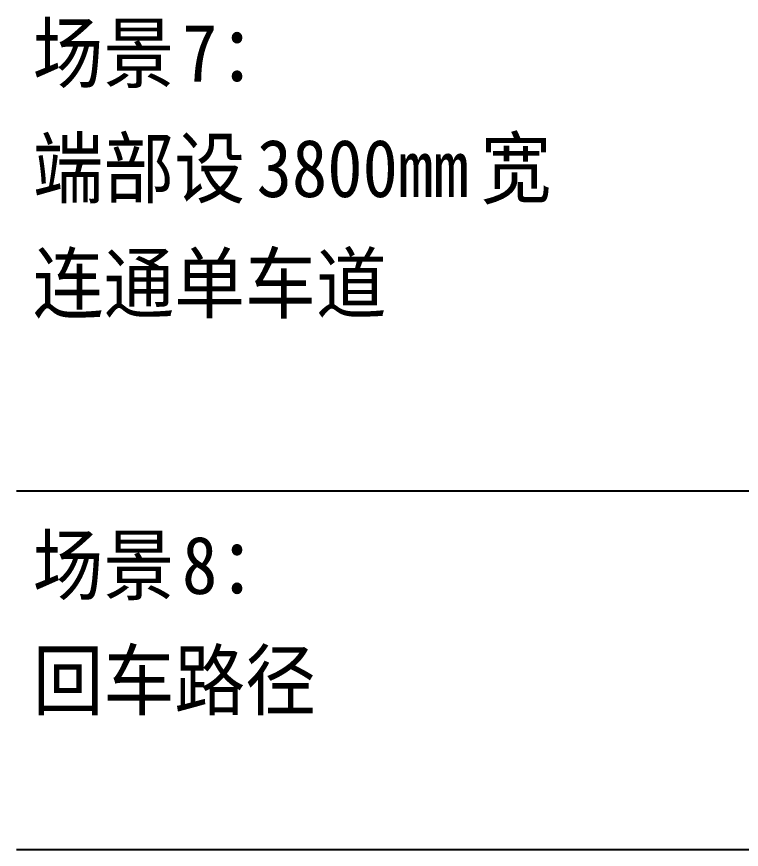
# Model space of a CAD drawing. Header units: millimetres. Extents: x 1999 to 339054, y 2304 to 409814.
# Drawn here: x 124054 to 180682, y 69814 to 134853 of the extents above; entities that cross this region are included whole.
import ezdxf

# ---------------------------------------------------------------- set-up
doc = ezdxf.new("R2010")
doc.units = ezdxf.units.MM
doc.linetypes.add('DASH', pattern=[0.35, 0.25, -0.1])
doc.layers.add('_总工室限额审核-意见及云线', color=30, linetype='DASH')
doc.styles.add('黑体', font='', dxfattribs={"width": 0.9})
doc.styles.get('黑体').set_extended_font_data('SimHei')

msp = doc.modelspace()

# ---------------------------------------------------------------- linework, layer by layer
for p, q in [((124054, 97814), (339054, 97814)), ((124054, 69814), (339054, 69814))]:
    msp.add_line(p, q)

# ---------------------------------------------------------------- texts
at = {"layer": '_总工室限额审核-意见及云线', "style": '黑体', "width": 0.9}
for s, height, p in [('场景', 4506.3, (125309, 129763)), ('7', 4506, (136974, 129763)), ('：', 4506, (139891, 129763)), ('端部设', 4506.3, (125309, 120763)), ('宽', 4506, (160306, 120763)), ('3800mm', 4506.3, (142807, 120763)), ('连通单车道', 4506.3, (125309, 111763)), ('场景', 4506.3, (125309, 89763)), ('8', 4506, (136974, 89763)), ('：', 4506, (139891, 89763)), ('回车路径', 4506.3, (125309, 80763))]:
    msp.add_text(s, height=height, dxfattribs=at).set_placement(p)

doc.saveas('drawing.dxf')
